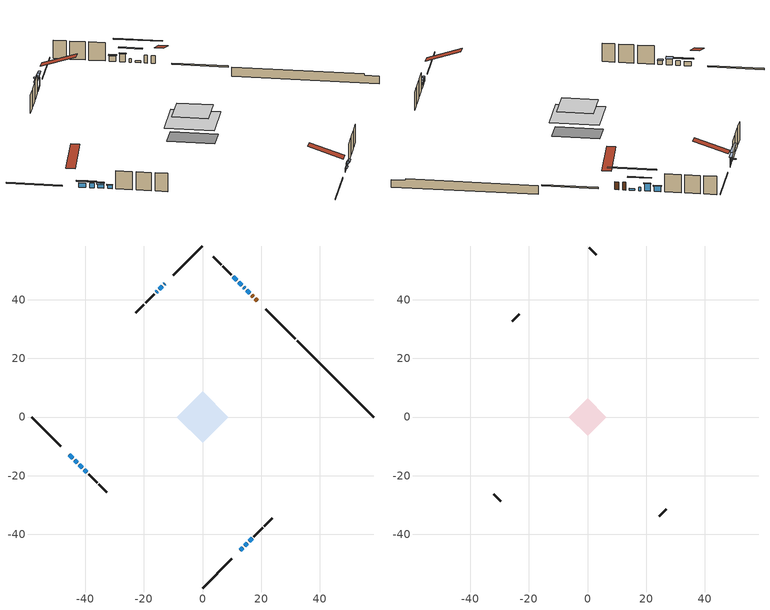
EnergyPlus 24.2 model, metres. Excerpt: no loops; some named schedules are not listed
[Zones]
conditioned space
 floor adiabatic (AdiabaticFloorConstruction): -8.78,0 0,8.78 8.78,0 0,-8.78 z2.97
 floor foundation (Slab1 construction): -6.52,2.02 -2.02,6.52 6.52,-2.02 2.02,-6.52 z-1.83
 wall outside (RimJoist1 construction): 0,-58.34 9.94,-48.4 / -58.34,0 -48.4,-9.94 / 0,58.34 -9.94,48.4 / 31.6,26.74 21.66,36.68 z0.53:0.83
 wall outside (AdiabaticWallConstruction 1): 18.7,39.64 18,40.34 / 17.34,41 16.77,41.57 z0.53:2.56
 wall outside (AdiabaticWallConstruction): -12.9,45.43 -13.09,45.25 z0.53:2.56; 12.9,-45.43 13.73,-44.61 / 14.49,43.85 14.09,44.25 / -15.37,42.97 -15.76,42.57 / -40.36,-17.98 -39.53,-18.81 / 15.87,-42.47 16.91,-41.43 z0.53:1.5; -45.43,-12.9 -44.19,-14.15 / -43.54,-14.8 -42.71,-15.63 z0.53:1.7; 16.11,42.22 15.14,43.2 / -13.74,44.6 -14.71,43.63 z0.53:1.04; 13.44,44.9 12.41,45.93 z0.53:2.54; 11.76,46.58 10.53,47.81 / -42.05,-16.28 -41.01,-17.33 / 14.39,-43.95 15.21,-43.12 z0.53:2
 wall outside (Wall1 construction): 17.57,-40.77 20.47,-37.86 / -38.87,-19.46 -35.97,-22.37 / -16.42,41.92 -19.32,39.01 / 9.88,48.46 6.97,51.37 z0.53:5.41
 wall outside (Wall2 construction): 21.13,-37.21 23.86,-34.48 / -35.31,-23.03 -32.58,-25.76 / -19.98,38.36 -22.71,35.63 / 6.31,52.02 3.58,54.75 z0.53:5.41
 wall foundation (FoundationWall1 construction): 32.26,26.08,-1.83 32.26,26.08,0.53 55.73,2.61,0.53 55.73,2.61,0.15 58.34,0,0.15 58.34,0,-1.83
 window (WindowConstruction 11): -12.91,45.43 -13.08,45.25 z0.53:2.56
 window (WindowConstruction 8): 12.91,-45.43 13.73,-44.61 z0.53:1.5
 window (WindowConstruction 9): -45.43,-12.91 -44.19,-14.14 z0.53:1.7
 window (WindowConstruction 10): -43.54,-14.8 -42.71,-15.63 z0.53:1.7
 window (WindowConstruction 12): 16.11,42.23 15.14,43.19 z0.53:1.04
 window (WindowConstruction 13): -13.74,44.6 -14.71,43.63 z0.53:1.04
 window (WindowConstruction): 14.49,43.85 14.09,44.25 z0.53:1.5
 window (WindowConstruction 1): 13.44,44.9 12.41,45.93 z0.53:2.54
 window (WindowConstruction 2): 11.75,46.58 10.53,47.81 z0.53:2
 window (WindowConstruction 3): -15.37,42.97 -15.76,42.58 z0.53:1.5
 window (WindowConstruction 4): -42.05,-16.28 -41.01,-17.32 z0.53:2
 window (WindowConstruction 5): -40.36,-17.98 -39.53,-18.81 z0.53:1.5
 window (WindowConstruction 6): 14.39,-43.95 15.21,-43.12 z0.53:2
 window (WindowConstruction 7): 15.87,-42.47 16.91,-41.43 z0.53:1.5
 door (Door): 18.7,39.64 18,40.34 z0.53:2.56
 door (Door 1): 17.34,41 16.77,41.57 z0.53:2.56
 ceiling adiabatic (AdiabaticFloorConstruction): 0,-8.78 8.78,0 0,8.78 -8.78,0 z2.97
attic - vented
 floor to conditioned space (Floor1 construction Reversed): -6.43,0 0,6.43 6.43,0 0,-6.43 z5.41
 wall outside (Wall4 construction): 24.52,-33.82 26.79,-31.55 / -31.93,-26.41 -29.66,-28.68 / -23.37,34.97 -25.64,32.7 / 2.93,55.41 0.66,57.68 z0.53:5.41
 roof outside (Roof1 construction): 12.25,-46.09,5.41 5.99,-39.83,8.36 4.34,-41.48,8.36 10.6,-47.74,5.41; -46.09,-12.25,5.41 -39.83,-5.99,8.36 -41.48,-4.34,8.36 -47.74,-10.6,5.41; -12.25,46.09,5.41 -5.99,39.83,8.36 -4.34,41.48,8.36 -10.6,47.74,5.41; 19.35,38.98,5.41 13.09,32.72,8.36 14.74,31.07,8.36 21,37.33,5.41
shading: -13.19,45.15 -12.8,45.54 -13.88,46.61 -14.27,46.22 z2.71; 13.84,-44.5 12.8,-45.54 13.23,-45.97 14.27,-44.93 z1.65; -43.76,-14.58 -45.86,-12.47 -46.29,-12.91 -44.19,-15.01 z2.31; -42.28,-16.06 -43.97,-14.37 -44.4,-14.8 -42.71,-16.49 z2.31; 11.26,47.08 19.99,38.34 20.43,38.77 11.69,47.51 z6.53; -16.65,41.69 -11.8,46.53 -12.23,46.97 -17.08,42.12 z3.78; 12.15,46.18 16.42,41.91 16.86,42.34 12.59,46.61 z4.24; 12.31,46.03 13.54,44.8 13.97,45.23 12.74,46.46 z2.68; 10.43,47.91 11.86,46.48 12.29,46.91 10.86,48.34 z2.15; -17.7,40.64 -13.43,44.91 -13.86,45.34 -18.13,41.07 z4.24; -40.91,-17.43 -42.16,-16.18 -43.24,-17.25 -41.98,-18.51 z2.15; -39.42,-18.91 -40.46,-17.88 -40.89,-18.31 -39.86,-19.34 z1.65; 15.32,-43.02 14.28,-44.06 14.71,-44.49 15.75,-43.45 z2.15; 17.02,-41.32 15.76,-42.57 16.2,-43 17.45,-41.75 z1.65
[Building]
Building 1: Terrain=Suburbs
[Site:Location]
Edmonton Intl AP_AB: Latitude {deg}=53.31; Longitude {deg}=-113.58; Time Zone {hr}=-7; Elevation {m}=723; Keep Site Location Information=Yes
[Site:GroundTemperature:Shallow]
-1.56185, -3.61833, -3.78302, -2.80711, 1.11059, 5.01004, 8.39065, 10.5322, 10.7141, 8.97234, 5.67794, 1.89811
[Site:WaterMainsTemperature]
Calculation Method=Schedule; Temperature Schedule=mains temperature schedule
[Material] Roughness=Rough; Thermal Absorptance=0.9
Name | Thickness {m} | Conductivity {W/m-K} | Density {kg/m3} | Specific Heat {J/kg-K} | Solar Absorptance | Visible Absorptance
asphalt or fiberglass shingles | 0.00635 | 0.162714 | 1121.4 | 1465.45 | 0.4 | 0.4
ceiling loosefill ins | 0.169333 | 0.0480833 | 16.02 | 1046.75 | 0.7 | 0.7
ceiling stud and cavity | 0.1397 | 0.0842221 | 65.682 | 1177.47 | 0.7 | 0.7
concrete 4.0 in. | 0.1016 | 1.803125 | 2242.8 | 837.4 | 0.7 | 0.7
concrete 8.0 in. | 0.2032 | 1.803125 | 2242.8 | 837.4 | 0.7 | 0.7
door material | 0.04445 | 0.053851 | 512.64 | 1214.23 | 0.7 | 0.7
door material 1 | 0.04445 | 0.0451087 | 512.64 | 1214.23 | 0.7 | 0.7
exterior vertical ins | 0.0460229 | 0.029427 | 32.04 | 1214.23 | 0.7 | 0.7
floor covering | 0.0127 | 0.0433444 | 54.468 | 1339.84 | 0.6 | 0.6
floor rigid ins; wall rigid ins 1 | 0.512978 | 0.029427 | 32.04 | 1214.23 | 0.7 | 0.7
floor stud and cavity | 0.1397 | 1.75129 | 37.0049 | 1207.88 | 0.7 | 0.7
furniture material conditioned space 1 | 0.1524 | 0.115458 | 640.8 | 1214.23 | 0.6 | 0.6
gypsum board | 0.0127 | 0.160291 | 801 | 837.4 | 0.6 | 0.6
gypsum board 1 | 0.0127 | 0.160291 | 801 | 837.4 | 0.7 | 0.7
osb sheathing 0.5 in. | 0.0127 | 0.115458 | 512.64 | 1214.23 | 0.7 | 0.7
osb sheathing 0.75 in. | 0.01905 | 0.115458 | 512.64 | 1214.23 | 0.7 | 0.7
osb sheathing 2.0 in. | 0.0508 | 0.115458 | 512.64 | 1214.23 | 0.7 | 0.7
rim joist rigid ins; wall rigid ins | 0.051816 | 0.029427 | 32.04 | 1214.23 | 0.7 | 0.7
rim joist stud and cavity | 0.0508 | 0.0420199 | 125.044 | 1163.47 | 0.6 | 0.6
wall stud and cavity | 0.1397 | 0.225397 | 139.0536 | 1170.24 | 0.7 | 0.7
wall stud and cavity 1 | 0.1397 | 0.222865 | 139.0536 | 1170.24 | 0.7 | 0.7
wall stud and cavity 2 | 0.0889 | 6.9971 | 50.32683 | 1063.81 | 0.6 | 0.6
wall stud and cavity 3 | 0.0889 | 0.380278 | 52.3479 | 1209.89 | 0.7 | 0.7
wall stud and cavity 4 | 0.0889 | 0.391764 | 83.0341 | 1211.67 | 0.7 | 0.7
wood siding | 0.0254 | 0.102417 | 544.68 | 1172.36 | 0.4 | 0.4
wood siding 1 | 0.00254 | 0.102417 | 544.68 | 1172.36 | 0.4 | 0.4
wood siding 2; wood siding 3; wood siding 4 | 0.0254 | 0.102417 | 544.68 | 1172.36 | 0.7 | 0.7
[WindowMaterial:SimpleGlazingSystem]
Name | U-Factor {W/m2-K} | Solar Heat Gain Coefficient
WindowMaterial | 2.75724 | 0.6
WindowMaterial 1 | 2.78847 | 0.69
WindowMaterial 2 | 2.78676 | 0.69
WindowMaterial 3 | 2.78563 | 0.68
WindowMaterial 4 | 2.77541 | 0.65
WindowMaterial 5 | 2.78165 | 0.67
WindowMaterial 6 | 2.77825 | 0.66
WindowMaterial 7 | 2.78392 | 0.68
WindowMaterial 8 | 6.972584 | 0.66
WindowMaterial 9 | 2.76008 | 0.61
[Construction]
AdiabaticFloorConstruction: floor stud and cavity, floor rigid ins, osb sheathing 0.75 in., floor covering
AdiabaticWallConstruction: wood siding 3, wall rigid ins 1, wall stud and cavity 3, gypsum board
AdiabaticWallConstruction 1: wood siding 4, wall rigid ins 1, wall stud and cavity 3, gypsum board
Door: door material
Door 1: door material 1
Floor1 construction Reversed: gypsum board, ceiling stud and cavity, ceiling loosefill ins
FoundationWall1 construction: concrete 8.0 in., gypsum board 1
furniture construction conditioned space 1: furniture material conditioned space 1
PartitionWallConstruction: gypsum board, wall stud and cavity 4, gypsum board
RimJoist1 construction: wood siding 2, rim joist rigid ins, osb sheathing 2.0 in., rim joist stud and cavity
Roof1 construction: asphalt or fiberglass shingles
Slab1 construction: concrete 4.0 in.
Wall1 construction: wood siding, wall rigid ins, osb sheathing 0.5 in., wall stud and cavity, gypsum board
Wall2 construction: wood siding, wall rigid ins, osb sheathing 0.5 in., wall stud and cavity 1, gypsum board
Wall4 construction: wood siding 1, wall stud and cavity 2
WindowConstruction; WindowConstruction 3: WindowMaterial
WindowConstruction 1: WindowMaterial 1
WindowConstruction 10; WindowConstruction 7: WindowMaterial 6
WindowConstruction 11: WindowMaterial 8
WindowConstruction 12; WindowConstruction 13: WindowMaterial 9
WindowConstruction 2: WindowMaterial 2
WindowConstruction 4: WindowMaterial 3
WindowConstruction 5; WindowConstruction 8: WindowMaterial 4
WindowConstruction 6: WindowMaterial 5
WindowConstruction 9: WindowMaterial 7
[Zone] Multiplier=1; Part of Total Floor Area=Yes
Name | Volume {m3}
attic - vented | 39.6232
conditioned space | 606.2
[Space]
Name | Zone | Volume {m3}
attic - vented 1 | attic - vented | 39.6232
conditioned space 1 | conditioned space | 606.2
[ZoneInfiltration:EffectiveLeakageArea]
infil attic - vented 1: Zone or Space=attic - vented 1; Schedule=Always On Discrete; Effective Air Leakage Area {cm2}=2875.83; Stack Coefficient=0.000544412; Wind Coefficient=1.57646e-05
[ZoneMixing]
whole house fan mix: Zone or Space=attic - vented; Schedule=Always On Continuous; Design Flow Rate Calculation Method=Flow/Zone; Design Flow Rate {m3/s}=0; Source Zone or Space=conditioned space
[SurfaceProperty:ExposedFoundationPerimeter]
Slab1: Exposed Perimeter Calculation Method=TotalExposedPerimeter; Total Exposed Perimeter {m}=36.882
[InternalMass] Zone or ZoneList=conditioned space; Space or SpaceList=conditioned space 1
Name | Construction | Surface Area {m2}
furniture mass conditioned space 1 | furniture construction conditioned space 1 | 92.452
partition wall mass | PartitionWallConstruction | 231.13
[Lights]
interior lighting: Zone or ZoneList or Space or SpaceList=conditioned space 1; Schedule=interior lighting schedule; Design Level Calculation Method=LightingLevel; Lighting Level {W}=343.2; Return Air Fraction=0; Fraction Radiant=0.6; Fraction Visible=0.2; Fraction Replaceable=1
[People]
occupants: Zone or ZoneList or Space or SpaceList=conditioned space 1; Number of People Schedule=occupants schedule; Number of People Calculation Method=People; Number of People=3; Fraction Radiant=0.314171; Sensible Heat Fraction=0.56303; Activity Level Schedule=occupants activity schedule; Carbon Dioxide Generation Rate {m3/s-W}=0; Enable ASHRAE 55 Comfort Warnings=No; Mean Radiant Temperature Calculation Type=EnclosureAveraged
[ElectricEquipment] Zone or ZoneList or Space or SpaceList=conditioned space 1; Design Level Calculation Method=EquipmentLevel
Name | Schedule | Design Level {W} | Fraction Latent | Fraction Radiant | Fraction Lost
clothes dryer | clothes dryer schedule | 140.772 | 0.015 | 0.081 | 0.85
clothes washer | clothes washer schedule | 32.1985 | 0.03 | 0.162 | 0.7
cooking range | cooking range schedule | 215.147 | 0.08 | 0.432 | 0.2
dishwasher | dishwasher schedule | 66.8632 | 0.3 | 0.18 | 0.4
fridge | fridge schedule | 72.9452 | 0 | 0.6 | 0
mech vent house fan | mech vent house fan schedule | 0 | 0 | 0 | 1
mech vent house fan cfis | mech vent house fan cfis schedule | 0 | 0 | 0 | 0
misc plug loads | misc plug loads schedule | 494.7 | 0.045 | 0.513 | 0.1
whole house fan | Always On Discrete | 0 | 0 | 0 | 1
[OtherEquipment] Zone or ZoneList or Space or SpaceList=conditioned space 1; Design Level Calculation Method=EquipmentLevel
Name | Fuel Type | Schedule | Design Level {W} | Fraction Latent | Fraction Radiant | Fraction Lost
clothes dryer 1 | Electricity | clothes dryer schedule | 0 | 0.015 | 0.081 | 0.85
cooking range 1 | Electricity | cooking range schedule | 0 | 0.08 | 0.432 | 0.2
general water use latent | None | general water use schedule | 62.594 | 1 | 0 | 0
general water use sensible | None | general water use schedule | -61.6891 | 0 | 0.6 | 0
mech vent house fan latent load | None | Always On Discrete | 0 | 1 | 0 | 0
mech vent house fan sensible load | None | Always On Discrete | 0 | 0 | 0 | 0
water heater energy adjustment1 | NaturalGas | Always On Discrete | 0.01 | 0 | 0 | 1
[ZoneInfiltration:DesignFlowRate] Zone or ZoneList or Space or SpaceList=conditioned space 1; Schedule=Always On Discrete; Design Flow Rate Calculation Method=Flow/Zone; Design Flow Rate {m3/s}=0
infil flow; natural vent flow; whole house fan flow
[Foundation:Kiva]
Foundation Kiva 1: Initial Indoor Air Temperature {C}=18; Wall Height Above Grade {m}=0.530017; Wall Depth Below Slab {m}=0.2032; Custom Block Material Name 1=exterior vertical ins; Custom Block Depth 1 {m}=2.36001; Custom Block X Position 1 {m}=0.2159; Custom Block Z Position 1 {m}=0
[Foundation:Kiva:Settings]
Soil Conductivity {W/m-K}=0.849921; Soil Density {kg/m3}=1842.3; Soil Specific Heat {J/kg-K}=418.7; Ground Solar Absorptivity=0.9; Ground Thermal Absorptivity=0.9; Ground Surface Roughness {m}=0.03; Far-Field Width {m}=40; Deep-Ground Boundary Condition=ZeroFlux; Deep-Ground Depth {m}=40; Minimum Cell Dimension {m}=0.2; Maximum Cell Growth Coefficient=3; Simulation Timestep=Timestep
[Exterior:Lights]
exterior lighting: Schedule=exterior lighting schedule; Design Level {W}=75.6
[Schedule:Constant]
Name | Hourly Value
Always On Continuous; mech vent house fan schedule; mech vent house fan cfis schedule; Always On Discrete | 1
occupants activity schedule | 117.228
fridge schedule | 0
[Schedule:Week:Daily]
interior lighting schedule Week Rule - Jan1-Jan27: interior lighting schedule day, interior lighting schedule day, interior lighting schedule day, interior lighting schedule day, interior lighting schedule day, interior lighting schedule day, interior lighting schedule day, interior lighting schedule default day, interior lighting schedule default day, interior lighting schedule default day, interior lighting schedule default day, interior lighting schedule default day
interior lighting schedule Week Rule - Jan28-Feb3: interior lighting schedule day, interior lighting schedule day, interior lighting schedule day, interior lighting schedule day, interior lighting schedule day 1, interior lighting schedule day 1, interior lighting schedule day 1, interior lighting schedule default day, interior lighting schedule default day, interior lighting schedule default day, interior lighting schedule default day, interior lighting schedule default day
interior lighting schedule Week Rule - Feb4-Feb24: interior lighting schedule day 1, interior lighting schedule day 1, interior lighting schedule day 1, interior lighting schedule day 1, interior lighting schedule day 1, interior lighting schedule day 1, interior lighting schedule day 1, interior lighting schedule default day, interior lighting schedule default day, interior lighting schedule default day, interior lighting schedule default day, interior lighting schedule default day
interior lighting schedule Week Rule - Feb25-Mar3: interior lighting schedule day 1, interior lighting schedule day 1, interior lighting schedule day 1, interior lighting schedule day 1, interior lighting schedule day 2, interior lighting schedule day 2, interior lighting schedule day 2, interior lighting schedule default day, interior lighting schedule default day, interior lighting schedule default day, interior lighting schedule default day, interior lighting schedule default day
interior lighting schedule Week Rule - Mar4-Mar31: interior lighting schedule day 2, interior lighting schedule day 2, interior lighting schedule day 2, interior lighting schedule day 2, interior lighting schedule day 2, interior lighting schedule day 2, interior lighting schedule day 2, interior lighting schedule default day, interior lighting schedule default day, interior lighting schedule default day, interior lighting schedule default day, interior lighting schedule default day
interior lighting schedule Week Rule - Apr1-Apr28: interior lighting schedule day 3, interior lighting schedule day 3, interior lighting schedule day 3, interior lighting schedule day 3, interior lighting schedule day 3, interior lighting schedule day 3, interior lighting schedule day 3, interior lighting schedule default day, interior lighting schedule default day, interior lighting schedule default day, interior lighting schedule default day, interior lighting schedule default day
interior lighting schedule Week Rule - Apr29-May5: interior lighting schedule day 3, interior lighting schedule day 3, interior lighting schedule day 4, interior lighting schedule day 4, interior lighting schedule day 4, interior lighting schedule day 4, interior lighting schedule day 4, interior lighting schedule default day, interior lighting schedule default day, interior lighting schedule default day, interior lighting schedule default day, interior lighting schedule default day
interior lighting schedule Week Rule - May6-May26: interior lighting schedule day 4, interior lighting schedule day 4, interior lighting schedule day 4, interior lighting schedule day 4, interior lighting schedule day 4, interior lighting schedule day 4, interior lighting schedule day 4, interior lighting schedule default day, interior lighting schedule default day, interior lighting schedule default day, interior lighting schedule default day, interior lighting schedule default day
interior lighting schedule Week Rule - May27-Jun2: interior lighting schedule day 4, interior lighting schedule day 4, interior lighting schedule day 4, interior lighting schedule day 4, interior lighting schedule day 4, interior lighting schedule day 5, interior lighting schedule day 5, interior lighting schedule default day, interior lighting schedule default day, interior lighting schedule default day, interior lighting schedule default day, interior lighting schedule default day
interior lighting schedule Week Rule - Jun3-Jun30: interior lighting schedule day 5, interior lighting schedule day 5, interior lighting schedule day 5, interior lighting schedule day 5, interior lighting schedule day 5, interior lighting schedule day 5, interior lighting schedule day 5, interior lighting schedule default day, interior lighting schedule default day, interior lighting schedule default day, interior lighting schedule default day, interior lighting schedule default day
interior lighting schedule Week Rule - Jul1-Jul28: interior lighting schedule day 6, interior lighting schedule day 6, interior lighting schedule day 6, interior lighting schedule day 6, interior lighting schedule day 6, interior lighting schedule day 6, interior lighting schedule day 6, interior lighting schedule default day, interior lighting schedule default day, interior lighting schedule default day, interior lighting schedule default day, interior lighting schedule default day
interior lighting schedule Week Rule - Jul29-Aug4: interior lighting schedule day 6, interior lighting schedule day 6, interior lighting schedule day 6, interior lighting schedule day 7, interior lighting schedule day 7, interior lighting schedule day 7, interior lighting schedule day 7, interior lighting schedule default day, interior lighting schedule default day, interior lighting schedule default day, interior lighting schedule default day, interior lighting schedule default day
interior lighting schedule Week Rule - Aug5-Aug25: interior lighting schedule day 7, interior lighting schedule day 7, interior lighting schedule day 7, interior lighting schedule day 7, interior lighting schedule day 7, interior lighting schedule day 7, interior lighting schedule day 7, interior lighting schedule default day, interior lighting schedule default day, interior lighting schedule default day, interior lighting schedule default day, interior lighting schedule default day
interior lighting schedule Week Rule - Aug26-Sep1: interior lighting schedule day 7, interior lighting schedule day 7, interior lighting schedule day 7, interior lighting schedule day 7, interior lighting schedule day 7, interior lighting schedule day 7, interior lighting schedule day 8, interior lighting schedule default day, interior lighting schedule default day, interior lighting schedule default day, interior lighting schedule default day, interior lighting schedule default day
interior lighting schedule Week Rule - Sep2-Sep29: interior lighting schedule day 8, interior lighting schedule day 8, interior lighting schedule day 8, interior lighting schedule day 8, interior lighting schedule day 8, interior lighting schedule day 8, interior lighting schedule day 8, interior lighting schedule default day, interior lighting schedule default day, interior lighting schedule default day, interior lighting schedule default day, interior lighting schedule default day
interior lighting schedule Week Rule - Sep30-Oct6: interior lighting schedule day 8, interior lighting schedule day 9, interior lighting schedule day 9, interior lighting schedule day 9, interior lighting schedule day 9, interior lighting schedule day 9, interior lighting schedule day 9, interior lighting schedule default day, interior lighting schedule default day, interior lighting schedule default day, interior lighting schedule default day, interior lighting schedule default day
interior lighting schedule Week Rule - Oct7-Oct27: interior lighting schedule day 9, interior lighting schedule day 9, interior lighting schedule day 9, interior lighting schedule day 9, interior lighting schedule day 9, interior lighting schedule day 9, interior lighting schedule day 9, interior lighting schedule default day, interior lighting schedule default day, interior lighting schedule default day, interior lighting schedule default day, interior lighting schedule default day
interior lighting schedule Week Rule - Oct28-Nov3: interior lighting schedule day 9, interior lighting schedule day 9, interior lighting schedule day 9, interior lighting schedule day 9, interior lighting schedule day 10, interior lighting schedule day 10, interior lighting schedule day 10, interior lighting schedule default day, interior lighting schedule default day, interior lighting schedule default day, interior lighting schedule default day, interior lighting schedule default day
interior lighting schedule Week Rule - Nov4-Nov24: interior lighting schedule day 10, interior lighting schedule day 10, interior lighting schedule day 10, interior lighting schedule day 10, interior lighting schedule day 10, interior lighting schedule day 10, interior lighting schedule day 10, interior lighting schedule default day, interior lighting schedule default day, interior lighting schedule default day, interior lighting schedule default day, interior lighting schedule default day
interior lighting schedule Week Rule - Nov25-Dec1: interior lighting schedule day 10, interior lighting schedule day 10, interior lighting schedule day 10, interior lighting schedule day 10, interior lighting schedule day 10, interior lighting schedule day 10, interior lighting schedule day 11, interior lighting schedule default day, interior lighting schedule default day, interior lighting schedule default day, interior lighting schedule default day, interior lighting schedule default day
interior lighting schedule Week Rule - Dec2-Dec31: interior lighting schedule day 11, interior lighting schedule day 11, interior lighting schedule day 11, interior lighting schedule day 11, interior lighting schedule day 11, interior lighting schedule day 11, interior lighting schedule day 11, interior lighting schedule default day, interior lighting schedule default day, interior lighting schedule default day, interior lighting schedule default day, interior lighting schedule default day
occupants schedule Week Rule - Jan1-Dec31: occupants schedule day, occupants schedule day, occupants schedule day, occupants schedule day, occupants schedule day, occupants schedule day, occupants schedule day, occupants schedule default day, occupants schedule default day, occupants schedule default day, occupants schedule default day, occupants schedule default day
clothes dryer schedule Week Rule - Jan1-Dec31: clothes dryer schedule day, clothes dryer schedule day, clothes dryer schedule day, clothes dryer schedule day, clothes dryer schedule day, clothes dryer schedule day, clothes dryer schedule day, clothes dryer schedule default day, clothes dryer schedule default day, clothes dryer schedule default day, clothes dryer schedule default day, clothes dryer schedule default day
clothes washer schedule Week Rule - Jan1-Dec31: clothes washer schedule day, clothes washer schedule day, clothes washer schedule day, clothes washer schedule day, clothes washer schedule day, clothes washer schedule day, clothes washer schedule day, clothes washer schedule default day, clothes washer schedule default day, clothes washer schedule default day, clothes washer schedule default day, clothes washer schedule default day
cooking range schedule Week Rule - Jan1-Dec31: cooking range schedule day, cooking range schedule day, cooking range schedule day, cooking range schedule day, cooking range schedule day, cooking range schedule day, cooking range schedule day, cooking range schedule default day, cooking range schedule default day, cooking range schedule default day, cooking range schedule default day, cooking range schedule default day
dishwasher schedule Week Rule - Jan1-Dec31: dishwasher schedule day, dishwasher schedule day, dishwasher schedule day, dishwasher schedule day, dishwasher schedule day, dishwasher schedule day, dishwasher schedule day, dishwasher schedule default day, dishwasher schedule default day, dishwasher schedule default day, dishwasher schedule default day, dishwasher schedule default day
misc plug loads schedule Week Rule - Jan1-Dec31: misc plug loads schedule day, misc plug loads schedule day, misc plug loads schedule day, misc plug loads schedule day, misc plug loads schedule day, misc plug loads schedule day, misc plug loads schedule day, misc plug loads schedule default day, misc plug loads schedule default day, misc plug loads schedule default day, misc plug loads schedule default day, misc plug loads schedule default day
general water use schedule Week Rule - Jan1-Dec31: general water use schedule day, general water use schedule day, general water use schedule day, general water use schedule day, general water use schedule day, general water use schedule day, general water use schedule day, general water use schedule default day, general water use schedule default day, general water use schedule default day, general water use schedule default day, general water use schedule default day
exterior lighting schedule Week Rule - Jan1-Jan27: exterior lighting schedule day, exterior lighting schedule day, exterior lighting schedule day, exterior lighting schedule day, exterior lighting schedule day, exterior lighting schedule day, exterior lighting schedule day, exterior lighting schedule default day, exterior lighting schedule default day, exterior lighting schedule default day, exterior lighting schedule default day, exterior lighting schedule default day
exterior lighting schedule Week Rule - Jan28-Feb3: exterior lighting schedule day, exterior lighting schedule day, exterior lighting schedule day, exterior lighting schedule day, exterior lighting schedule day 1, exterior lighting schedule day 1, exterior lighting schedule day 1, exterior lighting schedule default day, exterior lighting schedule default day, exterior lighting schedule default day, exterior lighting schedule default day, exterior lighting schedule default day
exterior lighting schedule Week Rule - Feb4-Feb24: exterior lighting schedule day 1, exterior lighting schedule day 1, exterior lighting schedule day 1, exterior lighting schedule day 1, exterior lighting schedule day 1, exterior lighting schedule day 1, exterior lighting schedule day 1, exterior lighting schedule default day, exterior lighting schedule default day, exterior lighting schedule default day, exterior lighting schedule default day, exterior lighting schedule default day
exterior lighting schedule Week Rule - Feb25-Mar3: exterior lighting schedule day 1, exterior lighting schedule day 1, exterior lighting schedule day 1, exterior lighting schedule day 1, exterior lighting schedule day 2, exterior lighting schedule day 2, exterior lighting schedule day 2, exterior lighting schedule default day, exterior lighting schedule default day, exterior lighting schedule default day, exterior lighting schedule default day, exterior lighting schedule default day
exterior lighting schedule Week Rule - Mar4-Mar31: exterior lighting schedule day 2, exterior lighting schedule day 2, exterior lighting schedule day 2, exterior lighting schedule day 2, exterior lighting schedule day 2, exterior lighting schedule day 2, exterior lighting schedule day 2, exterior lighting schedule default day, exterior lighting schedule default day, exterior lighting schedule default day, exterior lighting schedule default day, exterior lighting schedule default day
exterior lighting schedule Week Rule - Apr1-Apr28: exterior lighting schedule day 3, exterior lighting schedule day 3, exterior lighting schedule day 3, exterior lighting schedule day 3, exterior lighting schedule day 3, exterior lighting schedule day 3, exterior lighting schedule day 3, exterior lighting schedule default day, exterior lighting schedule default day, exterior lighting schedule default day, exterior lighting schedule default day, exterior lighting schedule default day
exterior lighting schedule Week Rule - Apr29-May5: exterior lighting schedule day 3, exterior lighting schedule day 3, exterior lighting schedule day 4, exterior lighting schedule day 4, exterior lighting schedule day 4, exterior lighting schedule day 4, exterior lighting schedule day 4, exterior lighting schedule default day, exterior lighting schedule default day, exterior lighting schedule default day, exterior lighting schedule default day, exterior lighting schedule default day
exterior lighting schedule Week Rule - May6-May26: exterior lighting schedule day 4, exterior lighting schedule day 4, exterior lighting schedule day 4, exterior lighting schedule day 4, exterior lighting schedule day 4, exterior lighting schedule day 4, exterior lighting schedule day 4, exterior lighting schedule default day, exterior lighting schedule default day, exterior lighting schedule default day, exterior lighting schedule default day, exterior lighting schedule default day
exterior lighting schedule Week Rule - May27-Jun2: exterior lighting schedule day 4, exterior lighting schedule day 4, exterior lighting schedule day 4, exterior lighting schedule day 4, exterior lighting schedule day 4, exterior lighting schedule day 5, exterior lighting schedule day 5, exterior lighting schedule default day, exterior lighting schedule default day, exterior lighting schedule default day, exterior lighting schedule default day, exterior lighting schedule default day
exterior lighting schedule Week Rule - Jun3-Jun30: exterior lighting schedule day 5, exterior lighting schedule day 5, exterior lighting schedule day 5, exterior lighting schedule day 5, exterior lighting schedule day 5, exterior lighting schedule day 5, exterior lighting schedule day 5, exterior lighting schedule default day, exterior lighting schedule default day, exterior lighting schedule default day, exterior lighting schedule default day, exterior lighting schedule default day
exterior lighting schedule Week Rule - Jul1-Jul28: exterior lighting schedule day 6, exterior lighting schedule day 6, exterior lighting schedule day 6, exterior lighting schedule day 6, exterior lighting schedule day 6, exterior lighting schedule day 6, exterior lighting schedule day 6, exterior lighting schedule default day, exterior lighting schedule default day, exterior lighting schedule default day, exterior lighting schedule default day, exterior lighting schedule default day
exterior lighting schedule Week Rule - Jul29-Aug4: exterior lighting schedule day 6, exterior lighting schedule day 6, exterior lighting schedule day 6, exterior lighting schedule day 7, exterior lighting schedule day 7, exterior lighting schedule day 7, exterior lighting schedule day 7, exterior lighting schedule default day, exterior lighting schedule default day, exterior lighting schedule default day, exterior lighting schedule default day, exterior lighting schedule default day
exterior lighting schedule Week Rule - Aug5-Aug25: exterior lighting schedule day 7, exterior lighting schedule day 7, exterior lighting schedule day 7, exterior lighting schedule day 7, exterior lighting schedule day 7, exterior lighting schedule day 7, exterior lighting schedule day 7, exterior lighting schedule default day, exterior lighting schedule default day, exterior lighting schedule default day, exterior lighting schedule default day, exterior lighting schedule default day
exterior lighting schedule Week Rule - Aug26-Sep1: exterior lighting schedule day 7, exterior lighting schedule day 7, exterior lighting schedule day 7, exterior lighting schedule day 7, exterior lighting schedule day 7, exterior lighting schedule day 7, exterior lighting schedule day 8, exterior lighting schedule default day, exterior lighting schedule default day, exterior lighting schedule default day, exterior lighting schedule default day, exterior lighting schedule default day
exterior lighting schedule Week Rule - Sep2-Sep29: exterior lighting schedule day 8, exterior lighting schedule day 8, exterior lighting schedule day 8, exterior lighting schedule day 8, exterior lighting schedule day 8, exterior lighting schedule day 8, exterior lighting schedule day 8, exterior lighting schedule default day, exterior lighting schedule default day, exterior lighting schedule default day, exterior lighting schedule default day, exterior lighting schedule default day
exterior lighting schedule Week Rule - Sep30-Oct6: exterior lighting schedule day 8, exterior lighting schedule day 9, exterior lighting schedule day 9, exterior lighting schedule day 9, exterior lighting schedule day 9, exterior lighting schedule day 9, exterior lighting schedule day 9, exterior lighting schedule default day, exterior lighting schedule default day, exterior lighting schedule default day, exterior lighting schedule default day, exterior lighting schedule default day
exterior lighting schedule Week Rule - Oct7-Oct27: exterior lighting schedule day 9, exterior lighting schedule day 9, exterior lighting schedule day 9, exterior lighting schedule day 9, exterior lighting schedule day 9, exterior lighting schedule day 9, exterior lighting schedule day 9, exterior lighting schedule default day, exterior lighting schedule default day, exterior lighting schedule default day, exterior lighting schedule default day, exterior lighting schedule default day
exterior lighting schedule Week Rule - Oct28-Nov3: exterior lighting schedule day 9, exterior lighting schedule day 9, exterior lighting schedule day 9, exterior lighting schedule day 9, exterior lighting schedule day 10, exterior lighting schedule day 10, exterior lighting schedule day 10, exterior lighting schedule default day, exterior lighting schedule default day, exterior lighting schedule default day, exterior lighting schedule default day, exterior lighting schedule default day
exterior lighting schedule Week Rule - Nov4-Nov24: exterior lighting schedule day 10, exterior lighting schedule day 10, exterior lighting schedule day 10, exterior lighting schedule day 10, exterior lighting schedule day 10, exterior lighting schedule day 10, exterior lighting schedule day 10, exterior lighting schedule default day, exterior lighting schedule default day, exterior lighting schedule default day, exterior lighting schedule default day, exterior lighting schedule default day
exterior lighting schedule Week Rule - Nov25-Dec1: exterior lighting schedule day 10, exterior lighting schedule day 10, exterior lighting schedule day 10, exterior lighting schedule day 10, exterior lighting schedule day 10, exterior lighting schedule day 10, exterior lighting schedule day 11, exterior lighting schedule default day, exterior lighting schedule default day, exterior lighting schedule default day, exterior lighting schedule default day, exterior lighting schedule default day
[Schedule:Year]
interior lighting schedule: interior lighting schedule Week Rule - Jan1-Jan27, 1, 1, 1, 27, interior lighting schedule Week Rule - Jan28-Feb3, 1, 28, 2, 3, interior lighting schedule Week Rule - Feb4-Feb24, 2, 4, 2, 24, interior lighting schedule Week Rule - Feb25-Mar3, 2, 25, 3, 3, interior lighting schedule Week Rule - Mar4-Mar31, 3, 4, 3, 31, interior lighting schedule Week Rule - Apr1-Apr28, 4, 1, 4, 28, interior lighting schedule Week Rule - Apr29-May5, 4, 29, 5, 5, interior lighting schedule Week Rule - May6-May26, 5, 6, 5, 26, interior lighting schedule Week Rule - May27-Jun2, 5, 27, 6, 2, interior lighting schedule Week Rule - Jun3-Jun30, 6, 3, 6, 30, interior lighting schedule Week Rule - Jul1-Jul28, 7, 1, 7, 28, interior lighting schedule Week Rule - Jul29-Aug4, 7, 29, 8, 4, interior lighting schedule Week Rule - Aug5-Aug25, 8, 5, 8, 25, interior lighting schedule Week Rule - Aug26-Sep1, 8, 26, 9, 1, interior lighting schedule Week Rule - Sep2-Sep29, 9, 2, 9, 29, interior lighting schedule Week Rule - Sep30-Oct6, 9, 30, 10, 6, interior lighting schedule Week Rule - Oct7-Oct27, 10, 7, 10, 27, interior lighting schedule Week Rule - Oct28-Nov3, 10, 28, 11, 3, interior lighting schedule Week Rule - Nov4-Nov24, 11, 4, 11, 24, interior lighting schedule Week Rule - Nov25-Dec1, 11, 25, 12, 1, interior lighting schedule Week Rule - Dec2-Dec31, 12, 2, 12, 31
occupants schedule: occupants schedule Week Rule - Jan1-Dec31, 1, 1, 12, 31
clothes dryer schedule: clothes dryer schedule Week Rule - Jan1-Dec31, 1, 1, 12, 31
clothes washer schedule: clothes washer schedule Week Rule - Jan1-Dec31, 1, 1, 12, 31
cooking range schedule: cooking range schedule Week Rule - Jan1-Dec31, 1, 1, 12, 31
dishwasher schedule: dishwasher schedule Week Rule - Jan1-Dec31, 1, 1, 12, 31
misc plug loads schedule: misc plug loads schedule Week Rule - Jan1-Dec31, 1, 1, 12, 31
general water use schedule: general water use schedule Week Rule - Jan1-Dec31, 1, 1, 12, 31
exterior lighting schedule: exterior lighting schedule Week Rule - Jan1-Jan27, 1, 1, 1, 27, exterior lighting schedule Week Rule - Jan28-Feb3, 1, 28, 2, 3, exterior lighting schedule Week Rule - Feb4-Feb24, 2, 4, 2, 24, exterior lighting schedule Week Rule - Feb25-Mar3, 2, 25, 3, 3, exterior lighting schedule Week Rule - Mar4-Mar31, 3, 4, 3, 31, exterior lighting schedule Week Rule - Apr1-Apr28, 4, 1, 4, 28, exterior lighting schedule Week Rule - Apr29-May5, 4, 29, 5, 5, exterior lighting schedule Week Rule - May6-May26, 5, 6, 5, 26, exterior lighting schedule Week Rule - May27-Jun2, 5, 27, 6, 2, exterior lighting schedule Week Rule - Jun3-Jun30, 6, 3, 6, 30, exterior lighting schedule Week Rule - Jul1-Jul28, 7, 1, 7, 28, exterior lighting schedule Week Rule - Jul29-Aug4, 7, 29, 8, 4, exterior lighting schedule Week Rule - Aug5-Aug25, 8, 5, 8, 25, exterior lighting schedule Week Rule - Aug26-Sep1, 8, 26, 9, 1, exterior lighting schedule Week Rule - Sep2-Sep29, 9, 2, 9, 29, exterior lighting schedule Week Rule - Sep30-Oct6, 9, 30, 10, 6, exterior lighting schedule Week Rule - Oct7-Oct27, 10, 7, 10, 27, exterior lighting schedule Week Rule - Oct28-Nov3, 10, 28, 11, 3, exterior lighting schedule Week Rule - Nov4-Nov24, 11, 4, 11, 24, exterior lighting schedule Week Rule - Nov25-Dec1, 11, 25, 12, 1, exterior lighting schedule Week Rule - Dec2-Dec31, 12, 2, 12, 31
[Schedule:Compact]
mains temperature schedule: Through: 01/01, For: AllDays, Until: 24:00, 3.97167, Through: 01/02, For: AllDays, Until: 24:00, 3.90778, Through: 01/03, For: AllDays, Until: 24:00, 3.84556, Through: 01/04, For: AllDays, Until: 24:00, 3.78389, Through: 01/05, For: AllDays, Until: 24:00, 3.72278, Through: 01/06, For: AllDays, Until: 24:00, 3.66278, Through: 01/07, For: AllDays, Until: 24:00, 3.60389, Through: 01/08, For: AllDays, Until: 24:00, 3.54556, Through: 01/09, For: AllDays, Until: 24:00, 3.48833, Through: 01/10, For: AllDays, Until: 24:00, 3.43167, Through: 01/11, For: AllDays, Until: 24:00, 3.37611, Through: 01/12, For: AllDays, Until: 24:00, 3.32167, Through: 01/13, For: AllDays, Until: 24:00, 3.26833, Through: 01/14, For: AllDays, Until: 24:00, 3.21556, Through: 01/15, For: AllDays, Until: 24:00, 3.16444, Through: 01/16, For: AllDays, Until: 24:00, 3.11389, Through: 01/17, For: AllDays, Until: 24:00, 3.06444, Through: 01/18, For: AllDays, Until: 24:00, 3.01611, Through: 01/19, For: AllDays, Until: 24:00, 2.96889, Through: 01/20, For: AllDays, Until: 24:00, 2.92278, Through: 01/21, For: AllDays, Until: 24:00, 2.87722, Through: 01/22, For: AllDays, Until: 24:00, 2.83333, Through: 01/23, For: AllDays, Until: 24:00, 2.79056, Through: 01/24, For: AllDays, Until: 24:00, 2.74889, Through: 01/25, For: AllDays, Until: 24:00, 2.70833, Through: 01/26, For: AllDays, Until: 24:00, 2.66889, Through: 01/27, For: AllDays, Until: 24:00, 2.63056, Through: 01/28, For: AllDays, Until: 24:00, 2.59333, Through: 01/29, For: AllDays, Until: 24:00, 2.55778, Through: 01/30, For: AllDays, Until: 24:00, 2.52278, Through: 01/31, For: AllDays, Until: 24:00, 2.48944, Through: 02/01, For: AllDays, Until: 24:00, 2.45722, Through: 02/02, For: AllDays, Until: 24:00, 2.42611, Through: 02/03, For: AllDays, Until: 24:00, 2.39667, Through: 02/04, For: AllDays, Until: 24:00, 2.36833, Through: 02/05, For: AllDays, Until: 24:00, 2.34111, Through: 02/06, For: AllDays, Until: 24:00, 2.315, Through: 02/07, For: AllDays, Until: 24:00, 2.29056, Through: 02/08, For: AllDays, Until: 24:00, 2.26722, Through: 02/09, For: AllDays, Until: 24:00, 2.245, Through: 02/10, For: AllDays, Until: 24:00, 2.22444, Through: 02/11, For: AllDays, Until: 24:00, 2.20444, Through: 02/12, For: AllDays, Until: 24:00, 2.18667, Through: 02/13, For: AllDays, Until: 24:00, 2.17, Through: 02/14, For: AllDays, Until: 24:00, 2.15444, Through: 02/15, For: AllDays, Until: 24:00, 2.14, Through: 02/16, For: AllDays, Until: 24:00, 2.12722, Through: 02/17, For: AllDays, Until: 24:00, 2.11556, Through: 02/18, For: AllDays, Until: 24:00, 2.10556, Through: 02/19, For: AllDays, Until: 24:00, 2.09667, Through: 02/20, For: AllDays, Until: 24:00, 2.08889, Through: 02/21, For: AllDays, Until: 24:00, 2.08278, Through: 02/22, For: AllDays, Until: 24:00, 2.07833, Through: 02/23, For: AllDays, Until: 24:00, 2.07444, Through: 02/24, For: AllDays, Until: 24:00, 2.07278, Through: 02/25, For: AllDays, Until: 24:00, 2.07167, Through: 02/26, For: AllDays, Until: 24:00, 2.07222, Through: 02/27, For: AllDays, Until: 24:00, 2.07444, Through: 02/28, For: AllDays, Until: 24:00, 2.07778, Through: 03/01, For: AllDays, Until: 24:00, 2.08222, Through: 03/02, For: AllDays, Until: 24:00, 2.08833, Through: 03/03, For: AllDays, Until: 24:00, 2.09556, Through: 03/04, For: AllDays, Until: 24:00, 2.10444, Through: 03/05, For: AllDays, Until: 24:00, 2.11444, Through: 03/06, For: AllDays, Until: 24:00, 2.12556, Through: 03/07, For: AllDays, Until: 24:00, 2.13833, Through: 03/08, For: AllDays, Until: 24:00, 2.15278, Through: 03/09, For: AllDays, Until: 24:00, 2.16778, Through: 03/10, For: AllDays, Until: 24:00, 2.18444, Through: 03/11, For: AllDays, Until: 24:00, 2.20278, Through: 03/12, For: AllDays, Until: 24:00, 2.22167, Through: 03/13, For: AllDays, Until: 24:00, 2.24278, Through: 03/14, For: AllDays, Until: 24:00, 2.26444, Through: 03/15, For: AllDays, Until: 24:00, 2.28778, Through: 03/16, For: AllDays, Until: 24:00, 2.31222, Through: 03/17, For: AllDays, Until: 24:00, 2.33778, Through: 03/18, For: AllDays, Until: 24:00, 2.365, Through: 03/19, For: AllDays, Until: 24:00, 2.39333, Through: 03/20, For: AllDays, Until: 24:00, 2.42278, Through: 03/21, For: AllDays, Until: 24:00, 2.45389, Through: 03/22, For: AllDays, Until: 24:00, 2.48611, Through: 03/23, For: AllDays, Until: 24:00, 2.51889, Through: 03/24, For: AllDays, Until: 24:00, 2.55389, Through: 03/25, For: AllDays, Until: 24:00, 2.58944, Through: 03/26, For: AllDays, Until: 24:00, 2.62611, Through: 03/27, For: AllDays, Until: 24:00, 2.66444, Through: 03/28, For: AllDays, Until: 24:00, 2.70389, Through: 03/29, For: AllDays, Until: 24:00, 2.74389, Through: 03/30, For: AllDays, Until: 24:00, 2.78556, Through: 03/31, For: AllDays, Until: 24:00, 2.82833, Through: 04/01, For: AllDays, Until: 24:00, 2.87222, Through: 04/02, For: AllDays, Until: 24:00, 2.91722, Through: 04/03, For: AllDays, Until: 24:00, 2.96333, Through: 04/04, For: AllDays, Until: 24:00, 3.01056, Through: 04/05, For: AllDays, Until: 24:00, 3.05889, Through: 04/06, For: AllDays, Until: 24:00, 3.10833, Through: 04/07, For: AllDays, Until: 24:00, 3.15833, Through: 04/08, For: AllDays, Until: 24:00, 3.21, Through: 04/09, For: AllDays, Until: 24:00, 3.26222, Through: 04/10, For: AllDays, Until: 24:00, 3.31556, Through: 04/11, For: AllDays, Until: 24:00, 3.37, Through: 04/12, For: AllDays, Until: 24:00, 3.42556, Through: 04/13, For: AllDays, Until: 24:00, 3.48167, Through: 04/14, For: AllDays, Until: 24:00, 3.53889, Through: 04/15, For: AllDays, Until: 24:00, 3.59722, Through: 04/16, For: AllDays, Until: 24:00, 3.65611, Through: 04/17, For: AllDays, Until: 24:00, 3.71611, Through: 04/18, For: AllDays, Until: 24:00, 3.77667, Through: 04/19, For: AllDays, Until: 24:00, 3.83833, Through: 04/20, For: AllDays, Until: 24:00, 3.90111, Through: 04/21, For: AllDays, Until: 24:00, 3.96444, Through: 04/22, For: AllDays, Until: 24:00, 4.02833, Through: 04/23, For: AllDays, Until: 24:00, 4.09333, Through: 04/24, For: AllDays, Until: 24:00, 4.15889, Through: 04/25, For: AllDays, Until: 24:00, 4.225, Through: 04/26, For: AllDays, Until: 24:00, 4.29222, Through: 04/27, For: AllDays, Until: 24:00, 4.36, Through: 04/28, For: AllDays, Until: 24:00, 4.42833, Through: 04/29, For: AllDays, Until: 24:00, 4.49722, Through: 04/30, For: AllDays, Until: 24:00, 4.56667, Through: 05/01, For: AllDays, Until: 24:00, 4.63722, Through: 05/02, For: AllDays, Until: 24:00, 4.70833, Through: 05/03, For: AllDays, Until: 24:00, 4.77944, Through: 05/04, For: AllDays, Until: 24:00, 4.85167, Through: 05/05, For: AllDays, Until: 24:00, 4.92389, Through: 05/06, For: AllDays, Until: 24:00, 4.99722, Through: 05/07, For: AllDays, Until: 24:00, 5.07056, Through: 05/08, For: AllDays, Until: 24:00, 5.145, Through: 05/09, For: AllDays, Until: 24:00, 5.21944, Through: 05/10, For: AllDays, Until: 24:00, 5.29389, Through: 05/11, For: AllDays, Until: 24:00, 5.36944, Through: 05/12, For: AllDays, Until: 24:00, 5.445, Through: 05/13, For: AllDays, Until: 24:00, 5.52111, Through: 05/14, For: AllDays, Until: 24:00, 5.59722, Through: 05/15, For: AllDays, Until: 24:00, 5.67389, Through: 05/16, For: AllDays, Until: 24:00, 5.75056, Through: 05/17, For: AllDays, Until: 24:00, 5.82778, Through: 05/18, For: AllDays, Until: 24:00, 5.90556, Through: 05/19, For: AllDays, Until: 24:00, 5.98278, Through: 05/20, For: AllDays, Until: 24:00, 6.06056, Through: 05/21, For: AllDays, Until: 24:00, 6.13889, Through: 05/22, For: AllDays, Until: 24:00, 6.21667, Through: 05/23, For: AllDays, Until: 24:00, 6.295, Through: 05/24, For: AllDays, Until: 24:00, 6.37333, Through: 05/25, For: AllDays, Until: 24:00, 6.45222, Through: 05/26, For: AllDays, Until: 24:00, 6.53056, Through: 05/27, For: AllDays, Until: 24:00, 6.60889, Through: 05/28, For: AllDays, Until: 24:00, 6.68778, Through: 05/29, For: AllDays, Until: 24:00, 6.76611, Through: 05/30, For: AllDays, Until: 24:00, 6.84444, Through: 05/31, For: AllDays, Until: 24:00, 6.92278, Through: 06/01, For: AllDays, Until: 24:00, 7.00111, Through: 06/02, For: AllDays, Until: 24:00, 7.07944, Through: 06/03, For: AllDays, Until: 24:00, 7.15778, Through: 06/04, For: AllDays, Until: 24:00, 7.23556, Through: 06/05, For: AllDays, Until: 24:00, 7.31333, Through: 06/06, For: AllDays, Until: 24:00, 7.39056, Through: 06/07, For: AllDays, Until: 24:00, 7.46833, Through: 06/08, For: AllDays, Until: 24:00, 7.545, Through: 06/09, For: AllDays, Until: 24:00, 7.62222, Through: 06/10, For: AllDays, Until: 24:00, 7.69833, Through: 06/11, For: AllDays, Until: 24:00, 7.775, Through: 06/12, For: AllDays, Until: 24:00, 7.85056, Through: 06/13, For: AllDays, Until: 24:00, 7.92611, Through: 06/14, For: AllDays, Until: 24:00, 8.00111, Through: 06/15, For: AllDays, Until: 24:00, 8.07611, Through: 06/16, For: AllDays, Until: 24:00, 8.15056, Through: 06/17, For: AllDays, Until: 24:00, 8.22389, Through: 06/18, For: AllDays, Until: 24:00, 8.29778, Through: 06/19, For: AllDays, Until: 24:00, 8.37056, Through: 06/20, For: AllDays, Until: 24:00, 8.44278, Through: 06/21, For: AllDays, Until: 24:00, 8.51444, Through: 06/22, For: AllDays, Until: 24:00, 8.58611, Through: 06/23, For: AllDays, Until: 24:00, 8.65667, Through: 06/24, For: AllDays, Until: 24:00, 8.72667, Through: 06/25, For: AllDays, Until: 24:00, 8.79611, Through: 06/26, For: AllDays, Until: 24:00, 8.865, Through: 06/27, For: AllDays, Until: 24:00, 8.93333, Through: 06/28, For: AllDays, Until: 24:00, 9.00056, Through: 06/29, For: AllDays, Until: 24:00, 9.06778, Through: 06/30, For: AllDays, Until: 24:00, 9.13333, Through: 07/01, For: AllDays, Until: 24:00, 9.19889, Through: 07/02, For: AllDays, Until: 24:00, 9.26333, Through: 07/03, For: AllDays, Until: 24:00, 9.32722, Through: 07/04, For: AllDays, Until: 24:00, 9.39056, Through: 07/05, For: AllDays, Until: 24:00, 9.45278, Through: 07/06, For: AllDays, Until: 24:00, 9.51389, Through: 07/07, For: AllDays, Until: 24:00, 9.57444, Through: 07/08, For: AllDays, Until: 24:00, 9.63389, Through: 07/09, For: AllDays, Until: 24:00, 9.69278, Through: 07/10, For: AllDays, Until: 24:00, 9.75056, Through: 07/11, For: AllDays, Until: 24:00, 9.80778, Through: 07/12, For: AllDays, Until: 24:00, 9.86333, Through: 07/13, For: AllDays, Until: 24:00, 9.91833, Through: 07/14, For: AllDays, Until: 24:00, 9.97278, Through: 07/15, For: AllDays, Until: 24:00, 10.0256, Through: 07/16, For: AllDays, Until: 24:00, 10.0778, Through: 07/17, For: AllDays, Until: 24:00, 10.1289, Through: 07/18, For: AllDays, Until: 24:00, 10.1789, Through: 07/19, For: AllDays, Until: 24:00, 10.2278, Through: 07/20, For: AllDays, Until: 24:00, 10.2756, Through: 07/21, For: AllDays, Until: 24:00, 10.3222, Through: 07/22, For: AllDays, Until: 24:00, 10.3683, Through: 07/23, For: AllDays, Until: 24:00, 10.4128, Through: 07/24, For: AllDays, Until: 24:00, 10.4561, Through: 07/25, For: AllDays, Until: 24:00, 10.4989, Through: 07/26, For: AllDays, Until: 24:00, 10.54, Through: 07/27, For: AllDays, Until: 24:00, 10.58, Through: 07/28, For: AllDays, Until: 24:00, 10.6189, Through: 07/29, For: AllDays, Until: 24:00, 10.6567, Through: 07/30, For: AllDays, Until: 24:00, 10.6928, Through: 07/31, For: AllDays, Until: 24:00, 10.7283, Through: 08/01, For: AllDays, Until: 24:00, 10.7622, Through: 08/02, For: AllDays, Until: 24:00, 10.7956, Through: 08/03, For: AllDays, Until: 24:00, 10.8272, Through: 08/04, For: AllDays, Until: 24:00, 10.8572, Through: 08/05, For: AllDays, Until: 24:00, 10.8867, Through: 08/06, For: AllDays, Until: 24:00, 10.9144, Through: 08/07, For: AllDays, Until: 24:00, 10.9411, Through: 08/08, For: AllDays, Until: 24:00, 10.9667, Through: 08/09, For: AllDays, Until: 24:00, 10.9906, Through: 08/10, For: AllDays, Until: 24:00, 11.0133, Through: 08/11, For: AllDays, Until: 24:00, 11.035, Through: 08/12, For: AllDays, Until: 24:00, 11.055, Through: 08/13, For: AllDays, Until: 24:00, 11.0739, Through: 08/14, For: AllDays, Until: 24:00, 11.0917, Through: 08/15, For: AllDays, Until: 24:00, 11.1078, Through: 08/16, For: AllDays, Until: 24:00, 11.1228, Through: 08/17, For: AllDays, Until: 24:00, 11.1361, Through: 08/18, For: AllDays, Until: 24:00, 11.1483, Through: 08/19, For: AllDays, Until: 24:00, 11.1594, Through: 08/20, For: AllDays, Until: 24:00, 11.1689, Through: 08/21, For: AllDays, Until: 24:00, 11.1772, Through: 08/22, For: AllDays, Until: 24:00, 11.1844, Through: 08/23, For: AllDays, Until: 24:00, 11.19, Through: 08/24, For: AllDays, Until: 24:00, 11.1939, Through: 08/25, For: AllDays, Until: 24:00, 11.1967, Through: 08/26, For: AllDays, Until: 24:00, 11.1983, Through: 08/27, For: AllDays, Until: 24:00, 11.1983, Through: 08/28, For: AllDays, Until: 24:00, 11.1972, Through: 08/29, For: AllDays, Until: 24:00, 11.195, Through: 08/30, For: AllDays, Until: 24:00, 11.1911, Through: 08/31, For: AllDays, Until: 24:00, 11.1856, Through: 09/01, For: AllDays, Until: 24:00, 11.1789, Through: 09/02, For: AllDays, Until: 24:00, 11.1711, Through: 09/03, For: AllDays, Until: 24:00, 11.1617, Through: 09/04, For: AllDays, Until: 24:00, 11.1511, Through: 09/05, For: AllDays, Until: 24:00, 11.1394, Through: 09/06, For: AllDays, Until: 24:00, 11.1261, Through: 09/07, For: AllDays, Until: 24:00, 11.1111, Through: 09/08, For: AllDays, Until: 24:00, 11.0956, Through: 09/09, For: AllDays, Until: 24:00, 11.0778, Through: 09/10, For: AllDays, Until: 24:00, 11.0594, Through: 09/11, For: AllDays, Until: 24:00, 11.0394, Through: 09/12, For: AllDays, Until: 24:00, 11.0183, Through: 09/13, For: AllDays, Until: 24:00, 10.9961, Through: 09/14, For: AllDays, Until: 24:00, 10.9722, Through: 09/15, For: AllDays, Until: 24:00, 10.9472, Through: 09/16, For: AllDays, Until: 24:00, 10.9206, Through: 09/17, For: AllDays, Until: 24:00, 10.8928, Through: 09/18, For: AllDays, Until: 24:00, 10.8639, Through: 09/19, For: AllDays, Until: 24:00, 10.8339, Through: 09/20, For: AllDays, Until: 24:00, 10.8028, Through: 09/21, For: AllDays, Until: 24:00, 10.77, Through: 09/22, For: AllDays, Until: 24:00, 10.7361, Through: 09/23, For: AllDays, Until: 24:00, 10.7011, Through: 09/24, For: AllDays, Until: 24:00, 10.665, Through: 09/25, For: AllDays, Until: 24:00, 10.6272, Through: 09/26, For: AllDays, Until: 24:00, 10.5889, Through: 09/27, For: AllDays, Until: 24:00, 10.5489, Through: 09/28, For: AllDays, Until: 24:00, 10.5078, Through: 09/29, For: AllDays, Until: 24:00, 10.4661, Through: 09/30, For: AllDays, Until: 24:00, 10.4228, Through: 10/01, For: AllDays, Until: 24:00, 10.3783, Through: 10/02, For: AllDays, Until: 24:00, 10.3328, Through: 10/03, For: AllDays, Until: 24:00, 10.2861, Through: 10/04, For: AllDays, Until: 24:00, 10.2383, Through: 10/05, For: AllDays, Until: 24:00, 10.19, Through: 10/06, For: AllDays, Until: 24:00, 10.14, Through: 10/07, For: AllDays, Until: 24:00, 10.0894, Through: 10/08, For: AllDays, Until: 24:00, 10.0372, Through: 10/09, For: AllDays, Until: 24:00, 9.98444, Through: 10/10, For: AllDays, Until: 24:00, 9.93056, Through: 10/11, For: AllDays, Until: 24:00, 9.87611, Through: 10/12, For: AllDays, Until: 24:00, 9.82, Through: 10/13, For: AllDays, Until: 24:00, 9.76333, Through: 10/14, For: AllDays, Until: 24:00, 9.70611, Through: 10/15, For: AllDays, Until: 24:00, 9.64722, Through: 10/16, For: AllDays, Until: 24:00, 9.58778, Through: 10/17, For: AllDays, Until: 24:00, 9.52778, Through: 10/18, For: AllDays, Until: 24:00, 9.46667, Through: 10/19, For: AllDays, Until: 24:00, 9.40444, Through: 10/20, For: AllDays, Until: 24:00, 9.34167, Through: 10/21, For: AllDays, Until: 24:00, 9.27778, Through: 10/22, For: AllDays, Until: 24:00, 9.21333, Through: 10/23, For: AllDays, Until: 24:00, 9.14833, Through: 10/24, For: AllDays, Until: 24:00, 9.08222, Through: 10/25, For: AllDays, Until: 24:00, 9.01556, Through: 10/26, For: AllDays, Until: 24:00, 8.94833, Through: 10/27, For: AllDays, Until: 24:00, 8.88056, Through: 10/28, For: AllDays, Until: 24:00, 8.81167, Through: 10/29, For: AllDays, Until: 24:00, 8.74222, Through: 10/30, For: AllDays, Until: 24:00, 8.67222, Through: 10/31, For: AllDays, Until: 24:00, 8.60167, Through: 11/01, For: AllDays, Until: 24:00, 8.53056, Through: 11/02, For: AllDays, Until: 24:00, 8.45889, Through: 11/03, For: AllDays, Until: 24:00, 8.38667, Through: 11/04, For: AllDays, Until: 24:00, 8.31389, Through: 11/05, For: AllDays, Until: 24:00, 8.24056, Through: 11/06, For: AllDays, Until: 24:00, 8.16667, Through: 11/07, For: AllDays, Until: 24:00, 8.09278, Through: 11/08, For: AllDays, Until: 24:00, 8.01833, Through: 11/09, For: AllDays, Until: 24:00, 7.94278, Through: 11/10, For: AllDays, Until: 24:00, 7.86778, Through: 11/11, For: AllDays, Until: 24:00, 7.79167, Through: 11/12, For: AllDays, Until: 24:00, 7.71556, Through: 11/13, For: AllDays, Until: 24:00, 7.63944, Through: 11/14, For: AllDays, Until: 24:00, 7.56222, Through: 11/15, For: AllDays, Until: 24:00, 7.48556, Through: 11/16, For: AllDays, Until: 24:00, 7.40833, Through: 11/17, For: AllDays, Until: 24:00, 7.33056, Through: 11/18, For: AllDays, Until: 24:00, 7.25278, Through: 11/19, For: AllDays, Until: 24:00, 7.175, Through: 11/20, For: AllDays, Until: 24:00, 7.09722, Through: 11/21, For: AllDays, Until: 24:00, 7.01889, Through: 11/22, For: AllDays, Until: 24:00, 6.94056, Through: 11/23, For: AllDays, Until: 24:00, 6.86222, Through: 11/24, For: AllDays, Until: 24:00, 6.78389, Through: 11/25, For: AllDays, Until: 24:00, 6.705, Through: 11/26, For: AllDays, Until: 24:00, 6.62667, Through: 11/27, For: AllDays, Until: 24:00, 6.54833, Through: 11/28, For: AllDays, Until: 24:00, 6.46944, Through: 11/29, For: AllDays, Until: 24:00, 6.39111, Through: 11/30, For: AllDays, Until: 24:00, 6.31278, Through: 12/01, For: AllDays, Until: 24:00, 6.23444, Through: 12/02, For: AllDays, Until: 24:00, 6.15611, Through: 12/03, For: AllDays, Until: 24:00, 6.07833, Through: 12/04, For: AllDays, Until: 24:00, 6.00056, Through: 12/05, For: AllDays, Until: 24:00, 5.92278, Through: 12/06, For: AllDays, Until: 24:00, 5.84556, Through: 12/07, For: AllDays, Until: 24:00, 5.76833, Through: 12/08, For: AllDays, Until: 24:00, 5.69111, Through: 12/09, For: AllDays, Until: 24:00, 5.61444, Through: 12/10, For: AllDays, Until: 24:00, 5.53778, Through: 12/11, For: AllDays, Until: 24:00, 5.46222, Through: 12/12, For: AllDays, Until: 24:00, 5.38611, Through: 12/13, For: AllDays, Until: 24:00, 5.31111, Through: 12/14, For: AllDays, Until: 24:00, 5.23611, Through: 12/15, For: AllDays, Until: 24:00, 5.16167, Through: 12/16, For: AllDays, Until: 24:00, 5.08722, Through: 12/17, For: AllDays, Until: 24:00, 5.01389, Through: 12/18, For: AllDays, Until: 24:00, 4.94056, Through: 12/19, For: AllDays, Until: 24:00, 4.86778, Through: 12/20, For: AllDays, Until: 24:00, 4.79556, Through: 12/21, For: AllDays, Until: 24:00, 4.72389, Through: 12/22, For: AllDays, Until: 24:00, 4.65333, Through: 12/23, For: AllDays, Until: 24:00, 4.58278, Through: 12/24, For: AllDays, Until: 24:00, 4.51278, Through: 12/25, For: AllDays, Until: 24:00, 4.44389, Through: 12/26, For: AllDays, Until: 24:00, 4.375, Through: 12/27, For: AllDays, Until: 24:00, 4.30722, Through: 12/28, For: AllDays, Until: 24:00, 4.24, Through: 12/29, For: AllDays, Until: 24:00, 4.17333, Through: 12/30, For: AllDays, Until: 24:00, 4.10778, Through: 12/31, For: AllDays, Until: 24:00, 4.04278
